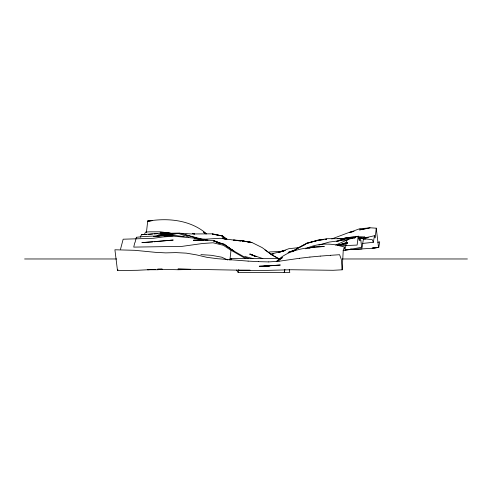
<?xml version="1.0" encoding="UTF-8"?>
<svg xmlns="http://www.w3.org/2000/svg" width="492" height="492" viewBox="0 0 492 492"><rect width="100%" height="100%" fill="white"/><g stroke="black" fill="none" stroke-linecap="round" stroke-linejoin="round"><path stroke-width="0.74" d="M229.869 260.231L231.105 249.438L244.198 256.916L248.497 258.491M190.668 269.364L177.944 269.075L260.778 270.557L291.682 269.745L333.102 270.286L342.168 269.813L343.238 250.533L344.314 246.996C331.903 242.882 317.537 242.863 305.716 248.804M352.444 231.83L349.443 232.488L359.744 228.706L370.046 227.901L359.529 229.924L369.83 227.765L376.257 228.183L375.205 237.925L374.498 235.717L364.264 238.011M146.431 232.532L147.692 221.148C167.932 217.71 190.564 219.906 206.622 233.866M344.99 249.893L372.346 248.282L378.772 247.439L379.701 241.824L377.776 242.353M335.704 245.096L348.108 239.506L358.262 236.178L357.112 245.077L339.523 245.822M284.8 269.475L284.204 272.47L284.862 269.518M289.259 269.518L289.794 272.47L238.153 272.47L238.792 269.518M364.203 237.353L363.785 238.546L363.57 238.153L358.496 237.95M120.485 249.333L123.154 239.21L153.35 238.294L163.651 236.88L173.953 236.203L194.555 238.159L198.227 238.928M147.809 221.148L152.465 220.607L147.692 221.148M362.475 243.442L373.311 242.31L374.498 235.717M117.92 269.702L117.49 270.551L114.907 249.776L134.808 250.311L155.404 252.334L165.706 252.876L176.007 252.605L186.308 253.146L196.609 254.899L206.911 257.328L217.212 258.681L248.116 261.111M364.209 237.341L364.418 236.941L354.265 236.535L343.963 238.429M343.108 250.576L362.087 247.23L363.57 238.159M378.692 247.39L372.137 248.146L378.772 247.439M170.964 233.3L160.447 231.812L150.152 231.812L145.583 232.052L144.322 234.555L145.614 234.512M276.375 261.59C288.613 248.817 307.605 247.322 324.302 246.529L313.785 247.07M278.816 260.409L282.451 257.599L276.27 261.646M292.648 251.775L296.885 248.552L305.815 244.106M169.273 233.03L158.971 233.3L141.468 234.715L140.411 236.806A186.843 5.621 -90 0 0 140.263 237.279M160.429 235.932L163.43 235.662L143.584 236.535L136.376 237.292L135.097 242.304A183.59 5.566 90 0 1 134.74 242.759L133.738 247.113L182.145 246.357L202.747 243.472L213.048 242.784L223.35 245.293L229.789 249.518L245.237 258.411M340.716 240.348L344.584 238.165L346.811 238.048M305.876 244.1L296.676 248.823L306.977 243.017L317.279 240.588L306.768 243.423L317.069 240.317L323.693 239.536M337.881 241.234L344.849 238.497M296.295 249.444L288.054 252.47L296.467 249.555M336.534 241.351L343.539 238.835M331.799 238.94L349.652 232.218L354.068 231.351M338.078 245.237L347.678 242.341L337.869 245.244M318.908 245.041L329.209 242.07L348.342 239.567M282.094 251.48L278.595 252.47L288.896 248.688L299.197 247.605M285.428 250.508L270.711 254.136M309.062 248.214L314.216 246.799L307.906 248.257M168.215 233.835L158.652 235.969L168.43 233.835L158.129 235.188L164.131 234.573M311.055 247.685L314.001 247.07M337.863 245.311L347.469 243.423L337.666 245.311M283.81 250.945L280.059 251.523L269.548 251.929M279.019 261.24L299.616 258.275M353.84 237.618L343.33 238.971L355.292 237.71M283.736 251.043L279.85 251.523L283.601 251.043M323.613 239.586L316.86 240.453L327.162 238.7L344.818 238.718M325.114 239.395L326.62 239.198M364.4 238.097L368.151 237.618L364.474 238.005M272.254 254.149L273.755 253.952M178.307 233.436L168.006 234.647L178.516 233.436L188.817 237.076M325.163 239.364L326.633 239.192M299.622 258.275L309.917 257.058M344.179 238.429L347.18 238.079M348.68 237.907L350.181 237.734M154.076 241.781L173.209 240.047L141.88 242.611L152.606 241.935M344.388 238.294L350.273 237.673M162.188 269.284L157.772 269.745L147.471 269.745L154.98 269.364M165.638 234.413L167.889 234.186M309.923 257.058L320.218 256.111M158.928 236.068L153.67 236.535L163.971 235.324L172.803 235.668M152.582 234.075L148.221 234.413M154.07 233.958L157.778 233.669M320.224 256.111L330.519 255.305M330.526 255.305L339.591 254.708L341.307 259.364L342.168 269.813M155.78 269.352L137.385 270.286L117.49 270.551M268.718 261.916L279.013 261.246M362.044 248.958L344.917 249.893M202.273 239.352L219.93 238.294L240.957 240.994L233.602 240.127M162.065 268.976L157.557 269.21L178.159 269.745L188.461 269.481M188.245 269.481L190.496 269.364M161.401 233.46L179.771 233.054L199.039 238.86M146.21 234.524L141.468 234.715M172.772 235.748L163.756 235.865L174.057 235.324L184.359 236.67M203.897 240.182L193.381 240.317L203.682 239.912L213.983 240.588L219.899 243.319M349.953 249.26L352.161 249.229M239.536 270.286L250.047 270.151M193.596 240.182L204.106 240.182M350.119 249.364L352.579 249.364L350.329 249.278M280.514 258.435L230.287 258.435L230.367 259.844M24.6 258.97L116.709 258.97M342.327 258.97L467.4 258.97M170.54 233.3L160.029 233.03L170.33 233.3M344.609 238.755L337.248 238.565L344.757 238.755M258.423 261.652L268.718 261.916M354.867 237.808L353.416 237.753L354.898 237.87M350.163 249.278L352.37 249.364M248.122 261.111L258.417 261.652M358.194 237.9L363.994 238.282L358.071 237.9M353.631 237.618L355.113 237.71M181.265 233.3L191.775 233.971L212.587 233.835L222.888 236.135L226.978 239.18M194.235 238.565L204.537 239.235L207.968 240.317M200.902 254.628L211.419 255.305L221.72 257.193L227.901 260.028M358.6 238.153L361.558 238.38M233.657 240.01L241.166 240.588L251.683 242.476M363.065 238.983L365.304 239.247L364.418 236.935M363.053 238.663L372.259 239.659A184.906 5.553 -90 0 1 372.598 240.539L373.311 242.31M242.322 241.08L243.804 241.295M245.287 241.51L251.227 242.365M202.575 239.321L185.459 234.727M251.892 242.476L241.381 240.723L251.879 242.476L262.181 247.617L272.482 255.157L278.915 258.62M194.617 233.946L192.409 233.565L194.66 233.971M207.267 240.336L204.321 239.641L207.126 240.397M244.887 256.517L252.98 258.534M234.37 251.523L223.86 244.1L213.559 240.994L219.862 243.177M199.727 239.087L200.373 239.278M223.386 244.376L213.768 240.723L218.368 242.851M216.302 242.101L218.405 242.937M216.259 242.101L218.319 242.937M256.086 256.683L249.776 254.087L262.82 258.614M256.166 256.683L249.985 254.087L254.893 256.166M225.687 239.419L222.255 237.888L224.229 239.001M273.392 255.871L277.254 257.999M362.087 247.224L361.663 246.818L360.814 240.207M223.645 244.1L234.161 251.387L223.86 244.1M264.979 249.967L272.746 255.563M226.707 239.463L222.464 236.4L226.554 239.499M205.976 233.86L203.547 232.083L205.884 233.823M360.814 240.201L359.966 238.971L359.326 240.742L358.262 236.178M347.063 240.33C346.233 240.108 345.329 253.663 344.314 246.996M136.591 237.605L136.376 237.292M236.572 270.022L238.153 272.47M147.901 220.847L148.018 221.295M378.563 247.556L376.257 228.183M231.584 258.435L231.664 259.844M270.003 265.698L259.493 266.646L280.305 265.022L270.003 265.698M269.788 265.834L259.278 266.24L269.788 265.834M222.679 236L212.378 234.106L222.679 236"/></g></svg>
